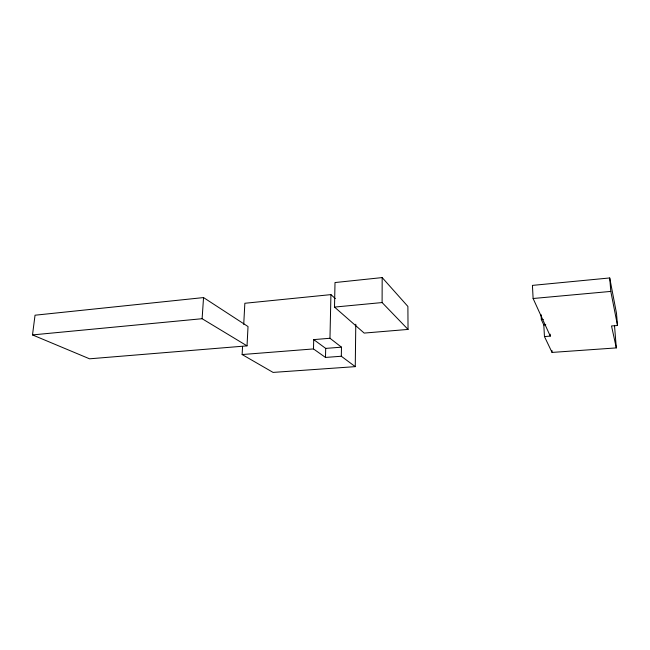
<?xml version="1.0" encoding="UTF-8"?>
<svg xmlns="http://www.w3.org/2000/svg" width="650" height="650" viewBox="0 0 650 650"><rect width="100%" height="100%" fill="white"/><g stroke="black" fill="none" stroke-linecap="round" stroke-linejoin="round"><path stroke-width="0.97" d="M408.037 329.42L382.102 302.559L382.176 277.591L335.01 282.547L334.514 307.084L364.187 333.084L408.037 329.42L407.891 306.442L382.176 277.591M242.556 346.499L242.133 354.543L273.073 372.409L355.257 366.641L355.786 324.236M341.315 356.249L341.477 347.165L329.973 338.268L313.731 339.609L313.479 348.928L325.488 357.435L341.315 356.249L355.257 366.641M329.973 338.268L330.923 294.621L244.847 303.266L243.726 324.382M325.488 357.435L325.699 348.4L313.731 339.609M247.033 345.865L248.024 326.552L203.548 297.578L35.035 315.209L32.5 334.921L89.554 358.808L247.033 345.865L202.109 318.711L32.5 334.921M202.109 318.711L203.548 297.578M544.456 336.562L552.053 352.422L616.314 347.904L611.52 325.959L617.5 325.496L616.501 313.349L609.716 277.956L532.431 285.391L533.114 298.504L550.282 336.115L544.456 336.562L543.806 324.935L541.344 319.589L541.068 314.641M334.514 307.084L382.102 302.559M533.114 298.504L610.805 291.411L617.5 325.496M541.344 319.589L543.311 319.426M543.806 324.935L545.74 324.773M242.133 354.543L313.479 348.928M325.699 348.4L341.477 347.165M330.923 294.621L335.327 298.602M614.486 325.349L616.314 347.904M609.716 277.956L610.805 291.411M551.931 350.415L552.053 352.422M550.176 334.173L550.282 336.115"/></g></svg>
